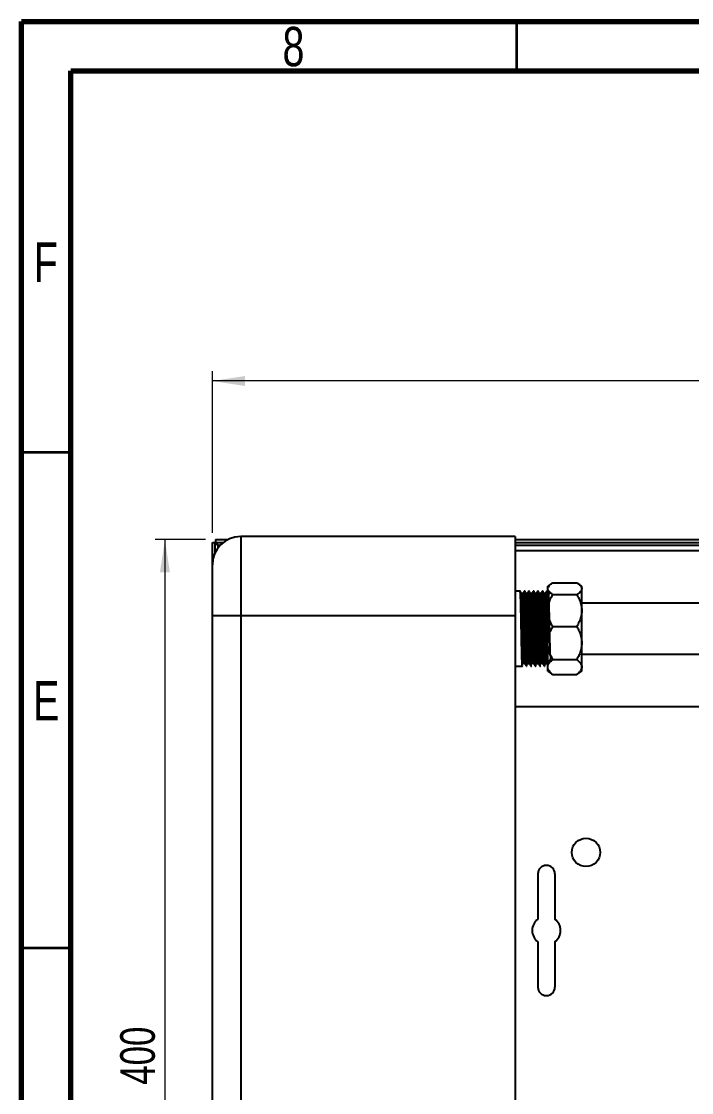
# Model space of a CAD drawing. Header units: millimetres. Extents: x 15 to 415, y 5 to 292.
# Drawn here: x 15 to 82.6, y 183.9 to 292 of the extents above; entities that cross this region are included whole.
import ezdxf

# ---------------------------------------------------------------- set-up
doc = ezdxf.new("R2010")
doc.units = ezdxf.units.MM
doc.styles.add('SLDTEXTSTYLE0', font='TXT', dxfattribs={"width": 0.75})
doc.dimstyles.new('SLDDIMSTYLE0', dxfattribs={"dimtxt": 3.5, "dimasz": 3.302, "dimexe": 0, "dimexo": 0.0625, "dimgap": 0.875, "dimtad": 1, "dimlfac": 3.5, "dimrnd": 1e-09, "dimzin": 12, "dimdsep": 46, "dimtxsty": 'SLDTEXTSTYLE0', "dimsah": 1, "dimcen": 0.09, "dimadec": 0, "dimazin": 3, "dimtfac": 1, "dimtofl": 0, "dimtmove": 0, "dimatfit": 3, "dimfxl": 0, "dimfrac": 2, "dimtolj": 1, "dimtzin": 12, "dimarcsym": 0})

# ---------------------------------------------------------------- blocks, each defined once
blk = doc.blocks.new('_D')
at = {"color": 7, "linetype": 'Continuous', "lineweight": 18}
for p, q in [((34.28, 240.42), (34.28, 256.73)), ((177.13, 240.42), (177.13, 256.73)), ((177.13, 255.73), (34.28, 255.73))]:
    blk.add_line(p, q, dxfattribs=at)
for points in [[(34.28, 255.73), (37.58, 255.22), (37.58, 256.23)], [(177.13, 255.73), (173.83, 256.23), (173.83, 255.22)]]:
    blk.add_solid(points, dxfattribs=at)
at = {"color": 7, "linetype": 'Continuous', "lineweight": 18, "insert": (106.87, 260.24), "char_height": 3.5, "attachment_point": 1, "style": 'SLDTEXTSTYLE0'}
blk.add_mtext('500', dxfattribs=at)
blk = doc.blocks.new('_D_1')
at = {"color": 7, "linetype": 'Continuous', "lineweight": 18}
for p, q in [((33.58, 239.73), (28.49, 239.73)), ((29.49, 239.73), (29.49, 125.44)), ((33.58, 125.44), (28.49, 125.44))]:
    blk.add_line(p, q, dxfattribs=at)
for points in [[(29.49, 239.73), (28.98, 236.42), (29.99, 236.42)], [(29.49, 125.44), (29.99, 128.74), (28.98, 128.74)]]:
    blk.add_solid(points, dxfattribs=at)
at = {"color": 7, "linetype": 'Continuous', "lineweight": 18, "insert": (24.97, 184.74), "char_height": 3.5, "attachment_point": 1, "rotation": 90, "style": 'SLDTEXTSTYLE0'}
blk.add_mtext('400', dxfattribs=at)

msp = doc.modelspace()

# ---------------------------------------------------------------- linework, layer by layer
at = {"color": 7, "linetype": 'Continuous', "lineweight": 70}
for p, q in [((15, 5), (15, 292)), ((15, 292), (415, 292)), ((20, 10), (20, 287)), ((20, 287), (410, 287))]:
    msp.add_line(p, q, dxfattribs=at)
at = {"color": 7, "linetype": 'Continuous', "lineweight": 35}
for p, q in [((65, 287), (65, 292)), ((20, 248.5), (15, 248.5)), ((20, 198.5), (15, 198.5))]:
    msp.add_line(p, q, dxfattribs=at)
at = {"color": 7, "linetype": 'Continuous', "lineweight": 25}
for p, q in [((37.1328, 240.0317), (37.1328, 232.0317)), ((64.847, 240.0317), (37.1328, 240.0317)), ((64.847, 240.0317), (64.847, 232.0317)), ((34.2756, 237.1745), (34.2756, 239.4198)), ((34.2756, 239.4198), (34.5613, 239.4198)), ((34.5613, 238.4199), (34.5613, 239.4198)), ((34.5815, 239.7257), (35.8465, 239.7257)), ((34.5815, 239.7257), (34.5815, 239.44)), ((34.5815, 239.44), (35.3919, 239.44)), ((64.847, 239.7257), (176.8268, 239.7257)), ((64.847, 239.44), (176.8268, 239.44)), ((95.7042, 238.6031), (64.847, 238.6031)), ((34.2756, 232.0317), (34.2756, 237.1745)), ((65.3474, 234.5231), (64.847, 234.5231)), ((65.801, 234.5231), (65.7444, 234.5231)), ((66.2546, 234.5231), (66.198, 234.5231)), ((66.7081, 234.5231), (66.6516, 234.5231)), ((67.1617, 234.5231), (67.1051, 234.5231)), ((67.6153, 234.5231), (67.5587, 234.5231)), ((68.0689, 234.5231), (68.0123, 234.5231)), ((68.1328, 234.4144), (68.0706, 234.522)), ((68.5196, 235.3025), (68.1328, 235.0317)), ((68.1328, 234.777), (68.1328, 235.0317)), ((68.1328, 232.5671), (68.1328, 234.777)), ((68.6372, 235.3798), (71.0569, 235.3798)), ((71.5613, 235.0317), (71.1745, 235.3025)), ((71.5613, 234.777), (71.5613, 235.0317)), ((71.5613, 232.5671), (71.5613, 234.777)), ((65.6026, 234.2776), (65.4903, 234.2776)), ((66.0562, 234.2776), (65.9439, 234.2776)), ((66.5098, 234.2776), (66.3975, 234.2776)), ((66.9634, 234.2776), (66.8511, 234.2776)), ((67.4169, 234.2776), (67.3046, 234.2776)), ((67.8705, 234.2776), (67.7582, 234.2776)), ((68.6372, 234.1741), (71.0569, 234.1741)), ((68.1328, 229.2905), (68.1328, 232.5671)), ((84.4185, 233.3174), (71.5613, 233.3174)), ((71.5613, 229.2905), (71.5613, 232.5671)), ((34.2756, 149.7459), (34.2756, 232.0317)), ((37.1328, 232.0317), (34.2756, 232.0317)), ((37.1328, 232.0317), (37.1328, 149.7459)), ((64.847, 232.0317), (37.1328, 232.0317)), ((64.847, 232.0317), (64.847, 149.7459)), ((68.6372, 230.9602), (71.0569, 230.9602)), ((68.1328, 226.8664), (68.1328, 229.2905)), ((71.5613, 226.8664), (71.5613, 229.2905)), ((71.5613, 228.1745), (84.4185, 228.1745)), ((64.847, 226.9688), (65.5743, 226.9688)), ((65.7091, 227.2319), (65.8225, 227.2319)), ((65.9711, 226.9688), (66.0279, 226.9688)), ((66.1626, 227.2319), (66.276, 227.2319)), ((66.4247, 226.9688), (66.4814, 226.9688)), ((66.6162, 227.2319), (66.7296, 227.2319)), ((66.8782, 226.9688), (66.935, 226.9688)), ((67.0698, 227.2319), (67.1832, 227.2319)), ((67.3318, 226.9688), (67.3886, 226.9688)), ((67.5233, 227.2319), (67.6367, 227.2319)), ((67.7854, 226.9688), (67.8421, 226.9688)), ((67.9769, 227.2319), (68.0903, 227.2319)), ((68.095, 227.2162), (68.1328, 227.1509)), ((68.6372, 227.6208), (71.0569, 227.6208)), ((68.1328, 226.4602), (68.1328, 226.8664)), ((68.1328, 226.4602), (68.5196, 226.1894)), ((68.5189, 226.1947), (68.6372, 226.1121)), ((68.6372, 226.1121), (71.0569, 226.1121)), ((71.0569, 226.1121), (71.1753, 226.1947)), ((71.1745, 226.1894), (71.5613, 226.4602)), ((71.5613, 226.4602), (71.5613, 226.8664)), ((64.847, 222.8888), (87.7042, 222.8888)), ((67.1328, 206.0115), (67.1328, 201.44)), ((68.847, 206.0115), (68.847, 201.44)), ((67.1328, 199.1543), (67.1328, 194.5829)), ((68.847, 199.1543), (68.847, 194.5829))]:
    msp.add_line(p, q, dxfattribs=at)
at = {"color": 8, "linetype": 'Continuous', "lineweight": 25}
for p, q in [((34.847, 239.1543), (35.0727, 239.1543)), ((34.847, 238.8888), (34.847, 239.1543)), ((64.847, 239.1543), (135.6868, 239.1543))]:
    msp.add_line(p, q, dxfattribs=at)
at = {"color": 7, "linetype": 'Continuous', "lineweight": 25}
msp.add_circle((71.9899, 208.1745), 1.4286, dxfattribs=at)
for centre, radius, start, end in [((37.1328, 237.1745), 2.8571, 90, 180), ((67.9899, 206.0115), 0.8571, 0, 180), ((67.9899, 200.2972), 1.4286, 126.869898, 233.130102), ((67.9899, 200.2972), 1.4286, 306.869898, 53.130102), ((67.9899, 194.5829), 0.8571, 180, 0)]:
    msp.add_arc(centre, radius, start, end, dxfattribs=at)
msp.add_open_spline([(34.5613, 239.4198), (34.5656, 239.3977), (34.5742, 239.3535), (34.6403, 239.2871), (34.7347, 239.2207), (34.8096, 239.1764), (34.847, 239.1543)], degree=3, dxfattribs=at)
for points, knots in [([(34.847, 239.1543), (34.8222, 239.1963), (34.7752, 239.2759), (34.7062, 239.3708), (34.6425, 239.4296), (34.601, 239.4367), (34.5815, 239.44)], [0, 0, 0, 0, 0.28030763, 0.53023684, 0.7800918, 1, 1, 1, 1]), ([(65.5743, 227.0043), (65.5712, 226.9972), (65.5616, 226.9753), (65.5443, 227.2522), (65.5238, 227.7985), (65.5048, 228.5863), (65.4839, 229.5348), (65.4669, 230.4096), (65.4506, 231.3107), (65.4328, 232.2005), (65.4117, 233.1322), (65.3928, 233.8673), (65.3718, 234.3379), (65.3568, 234.5482), (65.3488, 234.5061), (65.3474, 234.4986)], [0, 0, 0, 0, 0.04261568, 0.13188526, 0.22088802, 0.30834467, 0.39782185, 0.4864166, 0.5306809, 0.62599795, 0.7151257, 0.80252748, 0.89194006, 0.98069921, 1, 1, 1, 1]), ([(65.4911, 234.2763), (65.4674, 234.3173), (65.4201, 234.3992), (65.3728, 234.481), (65.3492, 234.522)], [0, 0, 0, 0, 0.49999225, 1, 1, 1, 1]), ([(65.743, 234.5225), (65.7192, 234.4813), (65.672, 234.3997), (65.6248, 234.318), (65.6015, 234.2776)], [0, 0, 0, 0, 0.50460595, 1, 1, 1, 1]), ([(65.9688, 226.9942), (65.9637, 227.0115), (65.9511, 227.0541), (65.9294, 227.5163), (65.9101, 228.2269), (65.892, 229.0151), (65.876, 229.7779), (65.8592, 230.6608), (65.8414, 231.6365), (65.8203, 232.6231), (65.8007, 233.4683), (65.781, 234.0965), (65.7613, 234.4717), (65.7496, 234.4918), (65.7444, 234.5006)], [0, 0, 0, 0, 0.0704989, 0.17309142, 0.2734784, 0.34262591, 0.41236877, 0.4811004, 0.56973836, 0.6602312, 0.74921915, 0.83833673, 0.92881631, 1, 1, 1, 1]), ([(66.0279, 227.0043), (66.0247, 226.9972), (66.0151, 226.9753), (65.9979, 227.2522), (65.9774, 227.7985), (65.9584, 228.5863), (65.9375, 229.5348), (65.9205, 230.4096), (65.9042, 231.3107), (65.8863, 232.2005), (65.8653, 233.1322), (65.8463, 233.8673), (65.8254, 234.3379), (65.8104, 234.5482), (65.8024, 234.5061), (65.801, 234.4986)], [0, 0, 0, 0, 0.04261568, 0.13188526, 0.22088802, 0.30834467, 0.39782185, 0.4864166, 0.5306809, 0.62599795, 0.7151257, 0.80252748, 0.89194006, 0.98069921, 1, 1, 1, 1]), ([(65.9446, 234.2763), (65.921, 234.3173), (65.8737, 234.3992), (65.8264, 234.481), (65.8027, 234.522)], [0, 0, 0, 0, 0.49999225, 1, 1, 1, 1]), ([(66.1967, 234.5228), (66.1729, 234.4816), (66.1253, 234.3992), (66.0777, 234.3168), (66.0539, 234.2756)], [0, 0, 0, 0, 0.50000707, 1, 1, 1, 1]), ([(66.4224, 226.9938), (66.4173, 227.0112), (66.4047, 227.0537), (66.383, 227.5163), (66.3637, 228.2269), (66.3456, 229.0151), (66.3296, 229.7779), (66.3127, 230.6608), (66.2949, 231.6365), (66.2739, 232.6231), (66.2543, 233.4683), (66.2345, 234.0965), (66.2148, 234.4717), (66.2032, 234.4918), (66.198, 234.5006)], [0, 0, 0, 0, 0.07075934, 0.17332312, 0.27368197, 0.34281011, 0.41253342, 0.4812458, 0.56985892, 0.6603264, 0.74928942, 0.83838202, 0.92883625, 1, 1, 1, 1]), ([(66.4814, 227.0043), (66.4783, 226.9972), (66.4687, 226.9753), (66.4514, 227.2522), (66.431, 227.7985), (66.4119, 228.5863), (66.391, 229.5348), (66.3741, 230.4096), (66.3578, 231.3107), (66.3399, 232.2005), (66.3189, 233.1322), (66.2999, 233.8673), (66.279, 234.3379), (66.264, 234.5482), (66.256, 234.5061), (66.2546, 234.4986)], [0, 0, 0, 0, 0.04261568, 0.13188526, 0.22088802, 0.30834467, 0.39782185, 0.4864166, 0.5306809, 0.62599795, 0.7151257, 0.80252748, 0.89194006, 0.98069921, 1, 1, 1, 1]), ([(66.3982, 234.2763), (66.3746, 234.3173), (66.3273, 234.3992), (66.28, 234.481), (66.2563, 234.522)], [0, 0, 0, 0, 0.49999225, 1, 1, 1, 1]), ([(66.6503, 234.5229), (66.6265, 234.4817), (66.5789, 234.3993), (66.5313, 234.3169), (66.5075, 234.2757)], [0, 0, 0, 0, 0.50000714, 1, 1, 1, 1]), ([(66.8759, 226.9943), (66.8708, 227.0116), (66.8582, 227.0541), (66.8366, 227.5163), (66.8173, 228.2269), (66.7992, 229.0151), (66.7831, 229.7779), (66.7663, 230.6608), (66.7485, 231.6365), (66.7274, 232.6231), (66.7078, 233.4683), (66.6881, 234.0965), (66.6684, 234.4717), (66.6567, 234.4918), (66.6516, 234.5006)], [0, 0, 0, 0, 0.070460468, 0.173057231, 0.273448366, 0.342598736, 0.41234447, 0.481078949, 0.569720571, 0.660217153, 0.749208781, 0.838330041, 0.928813366, 1, 1, 1, 1]), ([(66.935, 227.0043), (66.9319, 226.9972), (66.9223, 226.9753), (66.905, 227.2522), (66.8845, 227.7985), (66.8655, 228.5863), (66.8446, 229.5348), (66.8276, 230.4096), (66.8114, 231.3107), (66.7935, 232.2005), (66.7724, 233.1322), (66.7535, 233.8673), (66.7326, 234.3379), (66.7175, 234.5482), (66.7096, 234.5061), (66.7081, 234.4986)], [0, 0, 0, 0, 0.04261568, 0.13188526, 0.22088802, 0.30834467, 0.39782185, 0.4864166, 0.5306809, 0.62599795, 0.7151257, 0.80252748, 0.89194006, 0.98069921, 1, 1, 1, 1]), ([(66.8518, 234.2763), (66.8281, 234.3173), (66.7808, 234.3992), (66.7335, 234.481), (66.7099, 234.522)], [0, 0, 0, 0, 0.49999225, 1, 1, 1, 1]), ([(67.1036, 234.5224), (67.0798, 234.4812), (67.0322, 234.3988), (66.9846, 234.3165), (66.9608, 234.2753)], [0, 0, 0, 0, 0.500006884, 1, 1, 1, 1]), ([(67.3294, 226.995), (67.3243, 227.0122), (67.3117, 227.0548), (67.2901, 227.5164), (67.2708, 228.2269), (67.2528, 229.0151), (67.2367, 229.7779), (67.2199, 230.6608), (67.2021, 231.6365), (67.181, 232.6231), (67.1614, 233.4683), (67.1417, 234.0965), (67.122, 234.4717), (67.1103, 234.4918), (67.1051, 234.5006)], [0, 0, 0, 0, 0.06995043, 0.17260349, 0.27304971, 0.34223802, 0.41202203, 0.48079422, 0.56948448, 0.66003072, 0.74907117, 0.83824133, 0.92877431, 1, 1, 1, 1]), ([(67.3886, 227.0043), (67.3855, 226.9972), (67.3758, 226.9753), (67.3586, 227.2522), (67.3381, 227.7985), (67.3191, 228.5863), (67.2982, 229.5348), (67.2812, 230.4096), (67.2649, 231.3107), (67.2471, 232.2005), (67.226, 233.1322), (67.207, 233.8673), (67.1861, 234.3379), (67.1711, 234.5482), (67.1631, 234.5061), (67.1617, 234.4986)], [0, 0, 0, 0, 0.04261568, 0.13188526, 0.22088802, 0.30834467, 0.39782185, 0.4864166, 0.5306809, 0.62599795, 0.7151257, 0.80252748, 0.89194006, 0.98069921, 1, 1, 1, 1]), ([(67.3053, 234.2763), (67.2817, 234.3173), (67.2344, 234.3992), (67.1871, 234.481), (67.1634, 234.522)], [0, 0, 0, 0, 0.49999225, 1, 1, 1, 1]), ([(67.5573, 234.5227), (67.5335, 234.4815), (67.4859, 234.3991), (67.4383, 234.3167), (67.4145, 234.2755)], [0, 0, 0, 0, 0.50000687, 1, 1, 1, 1]), ([(67.7831, 226.9941), (67.778, 227.0115), (67.7654, 227.054), (67.7437, 227.5163), (67.7244, 228.2269), (67.7063, 229.0151), (67.6903, 229.7779), (67.6734, 230.6608), (67.6556, 231.6365), (67.6346, 232.6231), (67.615, 233.4683), (67.5952, 234.0965), (67.5756, 234.4717), (67.5639, 234.4918), (67.5587, 234.5006)], [0, 0, 0, 0, 0.07054908, 0.17313606, 0.27351763, 0.34266141, 0.41240049, 0.48112842, 0.56976159, 0.66024955, 0.74923269, 0.83834545, 0.92882015, 1, 1, 1, 1]), ([(67.8421, 227.0043), (67.839, 226.9972), (67.8294, 226.9753), (67.8122, 227.2522), (67.7917, 227.7985), (67.7727, 228.5863), (67.7517, 229.5348), (67.7348, 230.4096), (67.7185, 231.3107), (67.7006, 232.2005), (67.6796, 233.1322), (67.6606, 233.8673), (67.6397, 234.3379), (67.6247, 234.5482), (67.6167, 234.5061), (67.6153, 234.4986)], [0, 0, 0, 0, 0.04261568, 0.13188526, 0.22088802, 0.30834467, 0.39782185, 0.4864166, 0.5306809, 0.62599795, 0.7151257, 0.80252748, 0.89194006, 0.98069921, 1, 1, 1, 1]), ([(67.7589, 234.2763), (67.7353, 234.3173), (67.688, 234.3992), (67.6407, 234.481), (67.617, 234.522)], [0, 0, 0, 0, 0.49999225, 1, 1, 1, 1]), ([(68.011, 234.5228), (67.9872, 234.4816), (67.9396, 234.3992), (67.892, 234.3168), (67.8682, 234.2756)], [0, 0, 0, 0, 0.50000724, 1, 1, 1, 1]), ([(68.1328, 230.3668), (68.1314, 230.4393), (68.1234, 230.8534), (68.1093, 231.6381), (68.0881, 232.6227), (68.0685, 233.4684), (68.0488, 234.0965), (68.0291, 234.4717), (68.0174, 234.4918), (68.0123, 234.5006)], [0, 0, 0, 0, 0.03503431, 0.19986887, 0.36815284, 0.53363826, 0.69936474, 0.86762406, 1, 1, 1, 1]), ([(68.1328, 233.1275), (68.1266, 233.3741), (68.1139, 233.88), (68.0933, 234.3355), (68.0782, 234.5483), (68.0703, 234.5061), (68.0689, 234.4986)], [0, 0, 0, 0, 0.30100542, 0.61749963, 0.93168089, 1, 1, 1, 1]), ([(68.1328, 234.777), (68.1359, 234.8115), (68.1449, 234.9117), (68.2462, 235.077), (68.4272, 235.243), (68.5781, 235.3413), (68.6372, 235.3798)], [0, 0, 0, 0, 0.16383208, 0.47463023, 0.79438792, 1, 1, 1, 1]), ([(68.6372, 234.1741), (68.5625, 234.2233), (68.4123, 234.3223), (68.2545, 234.4743), (68.1518, 234.6267), (68.1391, 234.7266), (68.1328, 234.777)], [0, 0, 0, 0, 0.26212596, 0.52728985, 0.76142716, 1, 1, 1, 1]), ([(71.0569, 235.3798), (71.116, 235.3413), (71.2645, 235.2445), (71.4464, 235.0787), (71.549, 234.9135), (71.5582, 234.8115), (71.5613, 234.777)], [0, 0, 0, 0, 0.20561369, 0.517011677, 0.836166638, 1, 1, 1, 1]), ([(71.5613, 234.777), (71.5552, 234.7275), (71.5427, 234.6277), (71.441, 234.4759), (71.2826, 234.323), (71.1325, 234.2239), (71.0569, 234.1741)], [0, 0, 0, 0, 0.23399835, 0.47271012, 0.73458372, 1, 1, 1, 1]), ([(65.6961, 227.3765), (65.6942, 227.3941), (65.6855, 227.474), (65.6695, 227.8788), (65.6506, 228.5573), (65.6299, 229.4232), (65.6094, 230.3863), (65.5904, 231.3787), (65.5695, 232.321), (65.5493, 233.1438), (65.5301, 233.7766), (65.5096, 234.1873), (65.497, 234.2406), (65.4911, 234.2658)], [0, 0, 0, 0, 0.02785455, 0.1267382, 0.22344655, 0.32220528, 0.42077358, 0.5175428, 0.61654989, 0.71468447, 0.81173258, 0.91086648, 1, 1, 1, 1]), ([(65.8224, 227.2418), (65.8162, 227.2903), (65.8033, 227.3917), (65.7829, 227.8704), (65.764, 228.5596), (65.7433, 229.4226), (65.7228, 230.3865), (65.7038, 231.3785), (65.6829, 232.3217), (65.6627, 233.1413), (65.6435, 233.7861), (65.6224, 234.1633), (65.6093, 234.3219), (65.6027, 234.2771), (65.6026, 234.2769)], [0, 0, 0, 0, 0.08445078, 0.17672937, 0.26697795, 0.35913997, 0.45112427, 0.54142966, 0.63382345, 0.725403, 0.81596867, 0.90848078, 0.999548, 1, 1, 1, 1]), ([(66.1498, 227.3641), (66.1438, 227.4552), (66.1309, 227.6501), (66.1122, 228.2484), (66.0924, 229.0414), (66.0714, 229.972), (66.0522, 230.9612), (66.032, 231.9347), (66.0111, 232.8142), (65.9921, 233.5404), (65.9715, 234.0334), (65.9554, 234.2739), (65.9468, 234.2522), (65.9447, 234.247)], [0, 0, 0, 0, 0.08554997, 0.18299115, 0.28069177, 0.379817, 0.47680282, 0.5750315, 0.67400743, 0.77075439, 0.86939523, 0.96810056, 1, 1, 1, 1]), ([(66.2758, 227.2652), (66.2726, 227.2751), (66.2628, 227.305), (66.2451, 227.646), (66.2256, 228.2418), (66.2058, 229.0432), (66.1848, 229.9715), (66.1656, 230.9613), (66.1454, 231.9346), (66.1245, 232.8143), (66.1055, 233.5399), (66.0849, 234.0352), (66.0681, 234.2786), (66.0589, 234.2527), (66.0562, 234.2451)], [0, 0, 0, 0, 0.04543742, 0.13796633, 0.22889857, 0.32007294, 0.41257675, 0.50308405, 0.5947512, 0.68711568, 0.77740008, 0.86945186, 0.96156381, 1, 1, 1, 1]), ([(66.6033, 227.3821), (66.6003, 227.4143), (66.5904, 227.5196), (66.5736, 227.9714), (66.5547, 228.6838), (66.5337, 229.5692), (66.5135, 230.542), (66.4944, 231.5317), (66.4733, 232.4591), (66.4536, 233.2576), (66.434, 233.8549), (66.4146, 234.2134), (66.4032, 234.2404), (66.3983, 234.2518)], [0, 0, 0, 0, 0.04350786, 0.1421229, 0.23887661, 0.33786379, 0.43605897, 0.53306585, 0.63219429, 0.72985392, 0.82733029, 0.92647756, 1, 1, 1, 1]), ([(66.7296, 227.2411), (66.7291, 227.2405), (66.7221, 227.2316), (66.7076, 227.4695), (66.687, 227.9572), (66.6681, 228.6877), (66.6471, 229.5681), (66.6269, 230.5423), (66.6078, 231.5316), (66.5867, 232.4592), (66.567, 233.2573), (66.5474, 233.8558), (66.5273, 234.2222), (66.5153, 234.2487), (66.5098, 234.2607)], [0, 0, 0, 0, 0.00677075, 0.09889527, 0.19091763, 0.2812031, 0.37357273, 0.46520329, 0.555725, 0.64822645, 0.73935726, 0.83031709, 0.9228361, 1, 1, 1, 1]), ([(67.0569, 227.3518), (67.0568, 227.3524), (67.05, 227.3997), (67.0356, 227.7374), (67.0165, 228.3524), (66.9963, 229.1825), (66.9753, 230.1245), (66.9564, 231.1169), (66.9358, 232.0807), (66.9151, 232.9393), (66.8962, 233.6364), (66.8753, 234.0869), (66.8605, 234.293), (66.8529, 234.2619), (66.8518, 234.2574)], [0, 0, 0, 0, 0.00137496, 0.10056807, 0.19765362, 0.29588348, 0.39494167, 0.49176244, 0.59041861, 0.68922032, 0.78599457, 0.8849584, 0.98338396, 1, 1, 1, 1]), ([(67.183, 227.2621), (67.1787, 227.2828), (67.1677, 227.3355), (67.149, 227.7241), (67.1298, 228.356), (67.1096, 229.1815), (67.0887, 230.1247), (67.0697, 231.1169), (67.0492, 232.0806), (67.0285, 232.9395), (67.0096, 233.6358), (66.9887, 234.0892), (66.9733, 234.296), (66.965, 234.2592), (66.9633, 234.2515)], [0, 0, 0, 0, 0.059934189, 0.152446118, 0.242992436, 0.334606008, 0.426992102, 0.517291484, 0.609302642, 0.701449536, 0.79170553, 0.884003634, 0.975799706, 1, 1, 1, 1]), ([(67.5104, 227.3809), (67.5063, 227.4317), (67.4954, 227.5667), (67.4778, 228.0698), (67.4586, 228.8139), (67.4376, 229.7172), (67.4178, 230.6978), (67.3983, 231.6831), (67.3772, 232.5939), (67.3579, 233.3666), (67.3378, 233.9267), (67.3196, 234.2375), (67.3093, 234.2425), (67.3054, 234.2444)], [0, 0, 0, 0, 0.05914672, 0.1573999, 0.2543676, 0.3534879, 0.45121904, 0.54863078, 0.64778443, 0.74496693, 0.84295037, 0.94201476, 1, 1, 1, 1]), ([(67.6366, 227.2557), (67.6351, 227.256), (67.6271, 227.2576), (67.6114, 227.5291), (67.5912, 228.059), (67.572, 228.8169), (67.551, 229.7164), (67.5312, 230.698), (67.5117, 231.683), (67.4906, 232.594), (67.4712, 233.3662), (67.4512, 233.9279), (67.4324, 234.2449), (67.4214, 234.2481), (67.417, 234.2494)], [0, 0, 0, 0, 0.02104508, 0.11339433, 0.20507972, 0.29556558, 0.38806013, 0.47925837, 0.57015858, 0.66268426, 0.75337054, 0.84480423, 0.93724662, 1, 1, 1, 1]), ([(67.964, 227.3688), (68.1483, 227.4377), (68.5417, 227.585), (68.3425, 228.1756), (68.3733, 228.9468), (68.3386, 229.8673), (68.3228, 230.8535), (68.3019, 231.8322), (68.2812, 232.7261), (68.262, 233.4684), (68.2417, 234.002), (68.2208, 234.2834), (68.2019, 234.2934), (68.1812, 234.0313), (68.1607, 233.5147), (68.1417, 232.7858), (68.1207, 231.9007), (68.1006, 230.9257), (68.0814, 229.9369), (68.0603, 229.0114), (68.0406, 228.2188), (68.021, 227.6197), (67.9999, 227.2625), (67.9807, 227.1731), (67.9605, 227.3574), (67.9396, 227.8036), (67.9206, 228.4762), (67.9001, 229.3227), (67.8794, 230.2793), (67.8604, 231.2718), (67.8396, 232.2242), (67.8192, 233.0601), (67.8002, 233.7274), (67.7791, 234.1326), (67.7657, 234.3107), (67.759, 234.2749), (67.759, 234.2744)], [0, 0, 0, 0, 0.02672852, 0.05705398, 0.08723961, 0.11798592, 0.14813737, 0.17850045, 0.20922358, 0.23925995, 0.26977286, 0.30043496, 0.33042364, 0.36105006, 0.39161372, 0.42162247, 0.45232525, 0.48275377, 0.51285019, 0.54359162, 0.57384929, 0.60410034, 0.63484244, 0.66494316, 0.69536628, 0.72607106, 0.75608174, 0.78664127, 0.81727101, 0.84725925, 0.87791852, 0.90843604, 0.93846959, 0.96919121, 0.99956015, 1, 1, 1, 1]), ([(68.0902, 227.2523), (68.0848, 227.288), (68.0727, 227.368), (68.053, 227.8085), (68.034, 228.4749), (68.0135, 229.3231), (67.9927, 230.2792), (67.9738, 231.2719), (67.953, 232.2241), (67.9326, 233.0604), (67.9136, 233.7265), (67.8925, 234.1358), (67.8785, 234.3117), (67.8712, 234.2686), (67.8705, 234.2643)], [0, 0, 0, 0, 0.07443815, 0.16684308, 0.25715913, 0.34912692, 0.441306, 0.53155451, 0.62382247, 0.71566384, 0.80604871, 0.89850433, 0.98989855, 1, 1, 1, 1]), ([(68.1328, 232.5671), (68.1368, 232.6737), (68.1449, 232.8883), (68.2224, 233.2697), (68.3742, 233.7067), (68.5489, 234.0173), (68.6372, 234.1741)], [0, 0, 0, 0, 0.189359343, 0.381257695, 0.687498823, 1, 1, 1, 1]), ([(68.3979, 234.4074), (68.3963, 234.4047), (68.3713, 234.3614), (68.3463, 234.3181), (68.3229, 234.2776)], [0, 0, 0, 0, 0.063668, 1, 1, 1, 1]), ([(71.0569, 234.1741), (71.1138, 234.0754), (71.228, 233.8775), (71.3687, 233.5639), (71.4781, 233.2354), (71.5484, 232.9007), (71.5571, 232.6758), (71.5613, 232.5671)], [0, 0, 0, 0, 0.19775454, 0.39667957, 0.60057886, 0.80693592, 1, 1, 1, 1]), ([(68.6372, 230.9602), (68.5803, 231.0589), (68.4661, 231.2568), (68.3254, 231.5704), (68.216, 231.8989), (68.1457, 232.2336), (68.137, 232.4585), (68.1328, 232.5671)], [0, 0, 0, 0, 0.19775454, 0.39667957, 0.60057886, 0.80693592, 1, 1, 1, 1]), ([(71.5613, 232.5671), (71.5573, 232.4606), (71.5492, 232.246), (71.4717, 231.8646), (71.3199, 231.4276), (71.1452, 231.117), (71.0569, 230.9602)], [0, 0, 0, 0, 0.18935934, 0.38125769, 0.68749882, 1, 1, 1, 1]), ([(68.1328, 229.2905), (68.1359, 229.3863), (68.1449, 229.6637), (68.2462, 230.1214), (68.4272, 230.5812), (68.5781, 230.8536), (68.6372, 230.9602)], [0, 0, 0, 0, 0.163832078, 0.474630233, 0.794387922, 1, 1, 1, 1]), ([(71.0569, 230.9602), (71.116, 230.8536), (71.2645, 230.5855), (71.4464, 230.1262), (71.549, 229.6686), (71.5582, 229.3863), (71.5613, 229.2905)], [0, 0, 0, 0, 0.20561369, 0.51701168, 0.83616664, 1, 1, 1, 1]), ([(68.6372, 227.6208), (68.5625, 227.7571), (68.4123, 228.0314), (68.2545, 228.4522), (68.1518, 228.8744), (68.1391, 229.1509), (68.1328, 229.2905)], [0, 0, 0, 0, 0.26212596, 0.52728985, 0.76142716, 1, 1, 1, 1]), ([(71.5613, 229.2905), (71.5552, 229.1536), (71.5427, 228.8771), (71.441, 228.4566), (71.2826, 228.0331), (71.1325, 227.7589), (71.0569, 227.6208)], [0, 0, 0, 0, 0.23399835, 0.47271012, 0.73458372, 1, 1, 1, 1]), ([(65.5544, 227.1139), (65.578, 227.153), (65.6253, 227.2314), (65.6726, 227.3098), (65.6962, 227.349)], [0, 0, 0, 0, 0.50000126, 1, 1, 1, 1]), ([(65.8271, 227.2164), (65.8509, 227.1752), (65.8985, 227.0928), (65.9461, 227.0104), (65.9699, 226.9692)], [0, 0, 0, 0, 0.49999319, 1, 1, 1, 1]), ([(66.008, 227.1139), (66.0316, 227.153), (66.0789, 227.2314), (66.1262, 227.3098), (66.1498, 227.349)], [0, 0, 0, 0, 0.50000126, 1, 1, 1, 1]), ([(66.2807, 227.2163), (66.3045, 227.1751), (66.3521, 227.0927), (66.3997, 227.0103), (66.4235, 226.9691)], [0, 0, 0, 0, 0.49999274, 1, 1, 1, 1]), ([(66.4615, 227.1139), (66.4852, 227.153), (66.5325, 227.2314), (66.5797, 227.3098), (66.6034, 227.349)], [0, 0, 0, 0, 0.50000126, 1, 1, 1, 1]), ([(66.7342, 227.2164), (66.758, 227.1752), (66.8056, 227.0928), (66.8532, 227.0104), (66.877, 226.9692)], [0, 0, 0, 0, 0.49999337, 1, 1, 1, 1]), ([(66.9151, 227.1139), (66.9388, 227.153), (66.986, 227.2314), (67.0333, 227.3098), (67.0569, 227.349)], [0, 0, 0, 0, 0.50000126, 1, 1, 1, 1]), ([(67.1876, 227.2166), (67.2114, 227.1754), (67.259, 227.093), (67.3066, 227.0106), (67.3304, 226.9694)], [0, 0, 0, 0, 0.49999295, 1, 1, 1, 1]), ([(67.3687, 227.1139), (67.3923, 227.153), (67.4396, 227.2314), (67.4869, 227.3098), (67.5105, 227.349)], [0, 0, 0, 0, 0.50000126, 1, 1, 1, 1]), ([(67.6414, 227.2163), (67.6652, 227.1751), (67.7128, 227.0928), (67.7604, 227.0104), (67.7842, 226.9692)], [0, 0, 0, 0, 0.49999299, 1, 1, 1, 1]), ([(67.8223, 227.1139), (67.8459, 227.153), (67.8932, 227.2314), (67.9404, 227.3098), (67.9641, 227.349)], [0, 0, 0, 0, 0.50000126, 1, 1, 1, 1]), ([(68.1328, 226.8664), (68.1368, 226.9165), (68.1449, 227.0172), (68.2224, 227.1962), (68.3742, 227.4014), (68.5489, 227.5472), (68.6372, 227.6208)], [0, 0, 0, 0, 0.18935934, 0.38125769, 0.68749882, 1, 1, 1, 1]), ([(71.0569, 227.6208), (71.1138, 227.5745), (71.228, 227.4816), (71.3687, 227.3343), (71.4781, 227.1801), (71.5484, 227.023), (71.5571, 226.9175), (71.5613, 226.8664)], [0, 0, 0, 0, 0.19775454, 0.39667957, 0.60057886, 0.80693592, 1, 1, 1, 1]), ([(68.6372, 226.1121), (68.5803, 226.1584), (68.4661, 226.2513), (68.3254, 226.3985), (68.216, 226.5527), (68.1457, 226.7099), (68.137, 226.8154), (68.1328, 226.8664)], [0, 0, 0, 0, 0.19775454, 0.39667957, 0.60057886, 0.80693592, 1, 1, 1, 1]), ([(71.5613, 226.8664), (71.5573, 226.8164), (71.5492, 226.7157), (71.4717, 226.5366), (71.3199, 226.3315), (71.1452, 226.1857), (71.0569, 226.1121)], [0, 0, 0, 0, 0.18935934, 0.38125769, 0.68749882, 1, 1, 1, 1])]:
    msp.add_open_spline(points, degree=3, knots=knots, dxfattribs=at)

# ---------------------------------------------------------------- texts
at = {"color": 7, "linetype": 'Continuous', "lineweight": 0, "char_height": 3.9688, "attachment_point": 2, "style": 'SLDTEXTSTYLE0'}
for s, insert in [('8', (42.46, 291.4493)), ('F', (17.4577, 269.6993)), ('E', (17.5078, 225.4493))]:
    msp.add_mtext(s, dxfattribs=dict(at, insert=insert))

# ---------------------------------------------------------------- dimensions: what is measured, and where the dimension line sits
at = {"color": 7, "linetype": 'Continuous', "lineweight": 18}
dim = msp.add_linear_dim(base=(34.2756, 255.7257), p1=(177.1328, 239.4198), p2=(34.2756, 239.4198), dimstyle='SLDDIMSTYLE0', dxfattribs=at)
dim.commit()
dim.dimension.update_dxf_attribs({"geometry": '_D', "text_midpoint": (110.7445, 255.7257), "dimtype": 160})
dim = msp.add_linear_dim(base=(29.4856, 125.44), p1=(34.5815, 239.7257), p2=(34.5815, 125.44), angle=90, dimstyle='SLDDIMSTYLE0', dxfattribs=at)
dim.commit()
dim.dimension.update_dxf_attribs({"geometry": '_D_1', "text_midpoint": (29.4856, 188.6228), "dimtype": 160})

doc.saveas('drawing.dxf')
